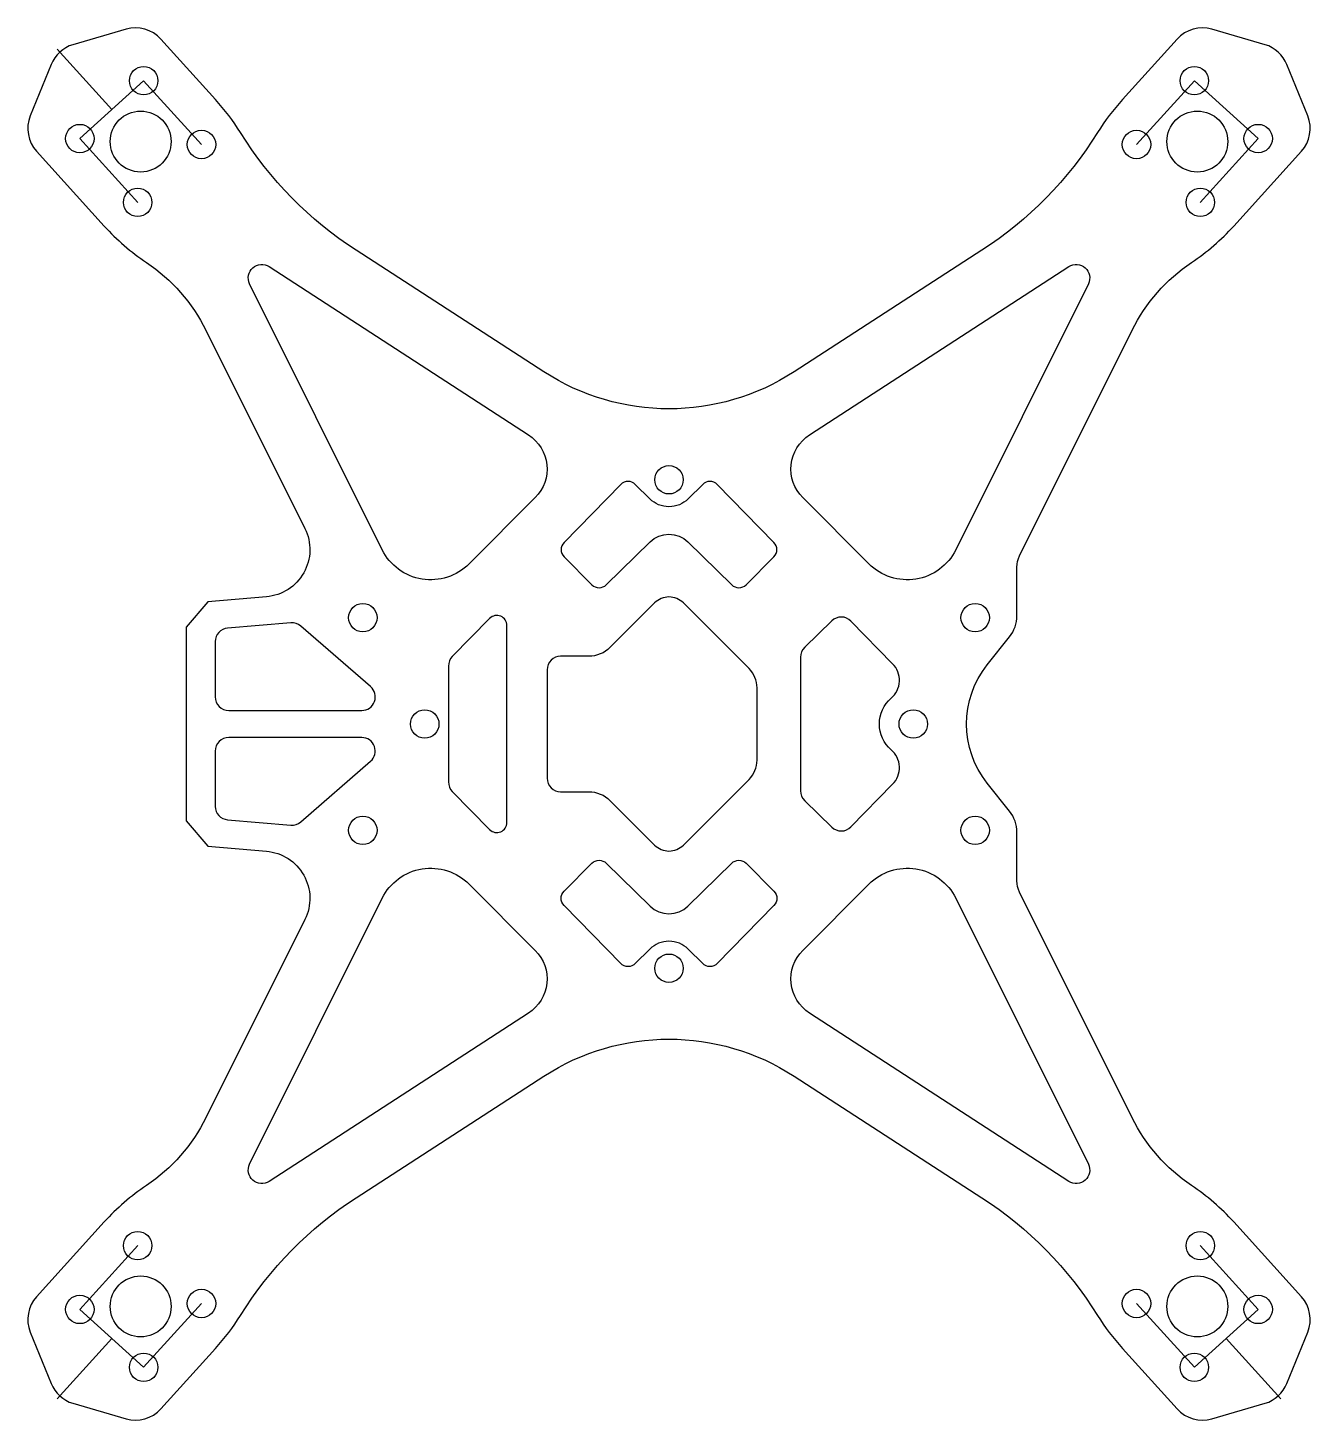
# Model space of a CAD drawing. Header units: millimetres. Extents: x -47 to 47, y -51 to 51.
import ezdxf

# ---------------------------------------------------------------- set-up
doc = ezdxf.new("R2010")
doc.units = ezdxf.units.MM
doc.layers.get('0').update_dxf_attribs({"linetype": 'CONTINUOUS'})

msp = doc.modelspace()

# ---------------------------------------------------------------- linework, layer by layer
for p, q in [((-41.13, 45.36), (-45.16, 49.81)), ((-43.49, 43.22), (-38.78, 47.49)), ((-38.78, 47.49), (-34.51, 42.78)), ((38.78, 47.49), (34.51, 42.78)), ((43.49, 43.22), (38.78, 47.49)), ((-39.22, 38.51), (-43.49, 43.22)), ((39.22, 38.51), (43.49, 43.22)), ((-39.22, -38.51), (-43.49, -43.22)), ((43.49, -43.22), (39.22, -38.51)), ((-38.78, -47.49), (-34.51, -42.78)), ((34.51, -42.78), (38.78, -47.49)), ((-38.78, -47.49), (-43.49, -43.22)), ((38.78, -47.49), (43.49, -43.22)), ((-41.13, -45.36), (-45.16, -49.81)), ((41.13, -45.36), (45.16, -49.81))]:
    msp.add_line(p, q)
for points in [[(34.19, -29.08), (25.88, -12.42, -0.111411), (25.68, -11.57), (25.68, -7.99, 0.170044), (25.14, -6.43), (23.49, -4.37, -0.350214), (23.49, 4.37), (25.14, 6.43, 0.170044), (25.68, 7.99), (25.68, 11.57, -0.111411), (25.88, 12.42), (34.19, 29.08, -0.129621), (38.57, 34.06, 0.060915), (41.69, 36.76), (46.68, 42.28, 0.287282), (47.15, 44.89), (45.61, 48.68, 0.229825), (44, 50.15), (40.07, 51.29, 0.287282), (37.51, 50.57), (33.47, 46.1, 0.044755), (31.64, 43.67, -0.110306), (23.09, 34.97), (9.24, 26, -0.295589), (-9.24, 26), (-23.09, 34.97, -0.110306), (-31.64, 43.67, 0.044755), (-33.47, 46.1), (-37.51, 50.57, 0.287282), (-40.07, 51.29), (-44, 50.15, 0.229825), (-45.61, 48.68), (-47.15, 44.89, 0.287282), (-46.68, 42.28), (-41.69, 36.76, 0.060915), (-38.57, 34.06, -0.129621), (-34.19, 29.08), (-26.88, 14.44, -0.530452), (-29.72, 9.39), (-34.03, 9.03), (-35.63, 7.16), (-35.63, -7.16), (-34.03, -9.03), (-29.72, -9.39, -0.530452), (-26.88, -14.44), (-34.19, -29.08, -0.129621), (-38.57, -34.06, 0.060915), (-41.69, -36.76), (-46.68, -42.28, 0.287282), (-47.15, -44.89), (-45.61, -48.68, 0.229825), (-44, -50.15), (-40.07, -51.29, 0.287282), (-37.51, -50.57), (-33.47, -46.1, 0.044755), (-31.64, -43.67, -0.110306), (-23.09, -34.97), (-9.24, -26, -0.295589), (9.24, -26), (23.09, -34.97, -0.110306), (31.64, -43.67, 0.044755), (33.47, -46.1), (37.51, -50.57, 0.287282), (40.07, -51.29), (44, -50.15, 0.229825), (45.61, -48.68), (47.15, -44.89, 0.287282), (46.68, -42.28), (41.69, -36.76, 0.060915), (38.57, -34.06, -0.129621)], [(-21.17, 12.86), (-30.96, 32.5, -0.751303), (-29.52, 33.77), (-10.36, 21.34, -0.477151), (-9.88, 16.71), (-14.76, 11.82, -0.512288)], [(10.36, 21.34), (29.52, 33.77, -0.751303), (30.96, 32.5), (21.17, 12.86, -0.512288), (14.76, 11.82), (9.88, 16.71, -0.477151)], [(3.56, 17.69, 0.417363), (2.49, 17.69), (1.41, 16.62, -0.414214), (-1.41, 16.62), (-2.49, 17.69, 0.417363), (-3.56, 17.69), (-7.75, 13.4, 0.411071), (-7.75, 12.34), (-5.69, 10.28, 0.411071), (-4.63, 10.28), (-1.4, 13.44, -0.407936), (1.4, 13.44), (4.63, 10.28, 0.411071), (5.69, 10.28), (7.75, 12.34, 0.411071), (7.75, 13.4)], [(-9, -4, 0.414214), (-8, -5), (-5.93, -5, -0.198912), (-4.34, -5.66), (-1.06, -8.94, 0.414214), (1.06, -8.94), (5.91, -4.09, 0.198912), (6.5, -2.67), (6.5, 2.67, 0.198912), (5.91, 4.09), (1.06, 8.94, 0.414214), (-1.06, 8.94), (-4.34, 5.66, -0.198912), (-5.93, 5), (-8, 5, 0.414214), (-9, 4)], [(-32.58, 7.08, 0.390066), (-33.5, 6.08), (-33.5, 2, 0.414214), (-32.5, 1), (-22.68, 1, 0.694289), (-22.03, 2.76), (-27.18, 7.22, 0.201982), (-27.92, 7.47)], [(-16, 4.98, 0.196123), (-16.28, 4.28), (-16.28, -4.28, 0.196123), (-16, -4.98), (-13.24, -7.79, 0.672069), (-11.96, -7.27), (-11.96, 7.27, 0.672069), (-13.24, 7.79)], [(16.51, -4.45, 0.433521), (16.4, -1.9, -0.459593), (16.4, 1.9, 0.433521), (16.51, 4.45), (13.43, 7.6, 0.414214), (12.02, 7.61), (10.02, 5.66, 0.201705), (9.71, 4.94), (9.71, 0.29), (9.71, 0), (9.71, -4.94, 0.201705), (10.02, -5.66), (12.02, -7.61, 0.414214), (13.43, -7.6)], [(-22.03, -2.75, 0.694289), (-22.68, -1), (-32.5, -1, 0.414214), (-33.5, -2), (-33.5, -6.08, 0.390066), (-32.58, -7.07), (-27.92, -7.46, 0.201982), (-27.18, -7.22)], [(1.4, -13.44), (4.63, -10.28, -0.411071), (5.69, -10.28), (7.75, -12.34, -0.411071), (7.75, -13.4), (3.56, -17.69, -0.417363), (2.49, -17.69), (1.41, -16.62, 0.414214), (-1.41, -16.62), (-2.49, -17.69, -0.417363), (-3.56, -17.69), (-7.75, -13.4, -0.411071), (-7.75, -12.34), (-5.69, -10.28, -0.411071), (-4.63, -10.28), (-1.4, -13.44, 0.407936)], [(-14.76, -11.82), (-9.88, -16.71, -0.477151), (-10.36, -21.34), (-29.52, -33.77, -0.751303), (-30.96, -32.5), (-21.17, -12.86, -0.512288)], [(21.17, -12.86), (30.96, -32.5, -0.751303), (29.52, -33.77), (10.36, -21.34, -0.477151), (9.88, -16.71), (14.76, -11.82, -0.512288)]]:
    msp.add_lwpolyline(points, format="xyb", close=True)
for centre, radius in [((-38.78, 47.49), 1.05), ((38.78, 47.49), 1.05), ((-39, 43), 2.25), ((39, 43), 2.25), ((-43.49, 43.22), 1.05), ((43.49, 43.22), 1.05), ((-34.51, 42.78), 1.05), ((34.51, 42.78), 1.05), ((-39.22, 38.51), 1.05), ((39.22, 38.51), 1.05), ((0, 18.03), 1.05), ((-22.6, 7.85), 1.05), ((22.6, 7.85), 1.05), ((-18.03, 0), 1.05), ((18.03, 0), 1.05), ((-22.6, -7.85), 1.05), ((22.6, -7.85), 1.05), ((0, -18.03), 1.05), ((-39.22, -38.51), 1.05), ((39.22, -38.51), 1.05), ((-39, -43), 2.25), ((39, -43), 2.25), ((-34.51, -42.78), 1.05), ((34.51, -42.78), 1.05), ((-43.49, -43.22), 1.05), ((43.49, -43.22), 1.05), ((-38.78, -47.49), 1.05), ((38.78, -47.49), 1.05)]:
    msp.add_circle(centre, radius)

doc.saveas('drawing.dxf')
